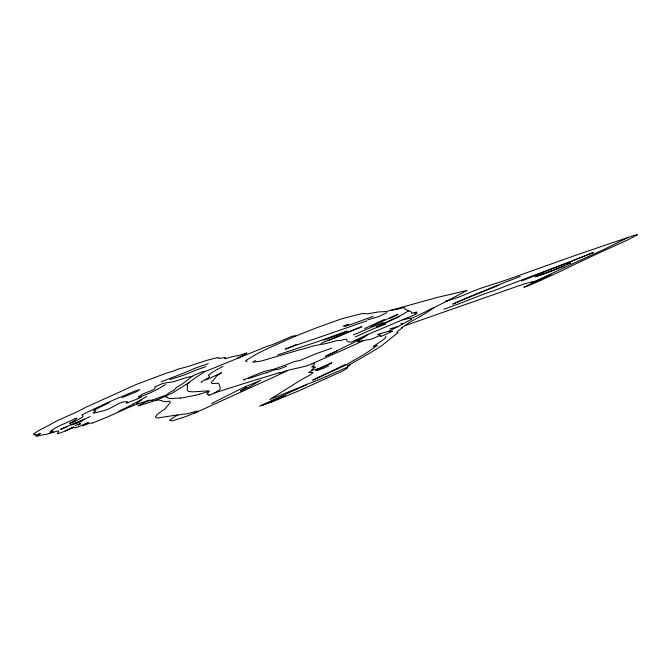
<?xml version="1.0" encoding="UTF-8"?>
<svg xmlns="http://www.w3.org/2000/svg" width="671" height="671" viewBox="0 0 671 671"><rect width="100%" height="100%" fill="white"/><g stroke="black" fill="none" stroke-linecap="round" stroke-linejoin="round"><path stroke-width="1.01" d="M385.884 336.146L385.389 337.756L383.401 339.627L373.428 346.421A12.531 0.696 -23.6 0 0 374.082 346.311L377.37 345.397L367.289 352.376A966.139 54.217 -22 0 1 362.491 355.412L344.693 365.603L312.686 380.205L345.154 364.521M165.947 396.737L167.045 395.32L168.547 394.733A11.675 0.881 -23.1 0 1 169.092 394.481L171.08 393.583A16.297 1.233 -23.1 0 1 172.506 392.946L179.585 388.475A113.315 8.958 -22.8 0 0 182.185 386.915L185.372 384.886A37.995 2.927 -23.2 0 1 186.496 384.189L196.528 377.085A67.679 5.293 -23.3 0 1 198.239 375.953L205.141 371.457M141.002 397.224L140.172 397.685A6.685 0.545 -23 0 1 138.025 398.658M366.584 335.307A6.802 0.428 -23.6 0 0 366.307 335.525L366.24 335.685A11.709 0.73 -23.6 0 1 366.056 335.877L365.93 335.978A21.086 1.317 -23.5 0 1 365.401 336.339L361.132 338.897A25.8 1.594 -23.6 0 0 360.579 339.283L358.91 340.843A8.773 0.537 -23.5 0 1 358.507 341.103L357.534 341.757L367.196 339.811A26.63 1.594 -23.5 0 1 367.448 339.811L367.825 339.87A32.418 1.946 -23.6 0 0 368.647 339.778L369.88 339.509A103.066 6.249 -23.8 0 0 371.122 339.19L372.028 338.939A8.513 0.512 -23.6 0 0 372.388 338.83L379.467 335.659L380.834 335.919A17.052 1.006 -23.6 0 1 380.801 336.037L380.499 336.423L382.386 335.81A12.866 0.763 -23.6 0 0 383.854 335.215L390.111 332.397A37.282 2.223 -23.6 0 0 390.748 332.078L392.46 331.13L388.014 331.533A16.356 0.973 -23.6 0 0 387.813 331.575L390.832 330.082A37.341 2.281 -23.6 0 0 393.793 328.689L394.783 328.22A7.708 0.461 -23.6 0 0 395.664 327.784L401.333 324.781A8.262 0.495 -23.6 0 0 402.181 324.345L402.885 323.925M377.337 334.603L378.209 334.25M402.474 327.247L403.539 326.483A8.127 0.478 -23.7 0 1 404.093 326.14L409.52 322.407A34.171 2.013 -23.7 0 1 410.795 321.669L414.292 319.748A82.642 5.083 -23.5 0 0 416.137 318.733L418.587 317.358A193.516 12.288 -23.3 0 0 420.977 315.982A165.628 10.442 -23.4 0 0 434.137 307.486M379.375 335.743L379.627 334.846M73.709 427.008L72.091 427.846M376.708 326.844L380.373 324.99A47.389 3.003 -23.7 0 1 389.792 320.545L394.204 318.515A33.282 2.206 -23.6 0 0 399.547 316.007L401.166 315.219A12.791 0.839 -23.7 0 0 402.852 314.363L408.287 311.025A28.794 1.896 -23.7 0 0 408.605 311.126L410.283 311.159A96.574 6.282 -23.5 0 1 410.744 311.47L411.549 312.275A35.571 2.29 -23.6 0 1 411.617 312.485L411.432 313.172A23.502 1.501 -23.7 0 0 412.053 313.214L416.548 312.082L414.753 313.349L417.136 313.055L415.114 314.548L402.776 319.74A57.136 3.464 -23.6 0 0 400.268 320.763L370.358 333.403A69.776 4.563 -23.6 0 1 367.775 334.535L360.453 337.857A48.874 2.986 -23.6 0 0 356.964 339.526A38.054 2.34 -23.6 0 0 355.345 340.314L351.487 342.051L348.979 341.942A33.877 2.147 -23.6 0 1 348.417 341.958L347.033 341.153L346.546 339.149A14.905 0.973 -23.5 0 0 345.599 339.341C342.403 339.249 341.866 341.069 337.958 340.449A17.043 1.132 -23.5 0 0 337.505 340.449L333.252 341.539A120.931 7.834 -23.3 0 0 330.115 342.487L324.747 343.804A123.607 8.203 -23.2 0 0 323.338 344.08C313.214 345.758 314.103 345.708 302.738 349.105A101.514 7.004 -23.2 0 0 301.522 349.264L262.269 360.73A52.774 3.909 -23.5 0 1 260.239 361.208L252.665 362.239L255.508 360.553M177.597 415.081L179.786 414.77A241.375 15.794 -23.6 0 0 181.111 414.552L183.435 414.116A33.282 2.072 -23.1 0 1 184.047 414.049L184.919 414.108A41.652 2.609 -23.3 0 0 185.439 414.074L185.8 414.024A68.081 4.278 -23.3 0 0 188.626 413.42L188.92 413.344A44.11 2.759 -23.3 0 0 190.379 412.942L193.156 412.111A32.334 1.971 -23.1 0 1 193.902 411.902L194.816 411.667A72.074 4.345 -23.1 0 1 196.024 411.39L198.054 411.088A11.625 0.705 -23.2 0 1 197.844 411.424A13.303 0.814 -23.2 0 1 197.199 411.843L186.202 416.439L173.152 420.583A31.94 1.979 -23.2 0 1 171.986 420.809L169.587 420.423A56.012 3.489 -23.3 0 1 170.031 419.954L170.493 419.568A40.025 2.499 -23.2 0 1 171.701 418.738L177.807 414.871L158.859 417.798A115.295 7.767 -23.3 0 1 156.536 417.857L155.437 416.867L156.821 414.879A113.147 7.649 -23.3 0 1 159.564 412.69L165.276 408.698L169.595 403.288A115.571 8.237 -22.8 0 0 169.931 402.751L170.031 401.577A93.974 6.727 -22.9 0 0 169.277 401.224C163.716 403.439 159.539 398.088 155.135 400.604M366.584 335.307L367.18 334.938A19.266 1.199 -23.6 0 1 367.918 334.51L368.161 334.376M189.163 382.579L186.496 384.626L187.394 385.498A136.456 10.35 -22.8 0 1 187.654 385.842L187.15 389.465L187.737 390.807A253.898 18.897 -23.8 0 0 189.079 391.453L190.765 391.73A361.468 26.932 -24 0 0 194.682 391.747L208.891 390.799L209 391.453L206.853 394.062L209.092 394.674L208.798 395.437L215.693 392.569L235.437 386.27A288.857 16.926 -22.9 0 1 239.622 384.886L258.033 379.199A153.491 10.224 -23.6 0 0 259.635 378.771L280.059 372.489L279.497 373.042A10.073 0.629 -23.4 0 0 280.319 372.833C288.597 370.056 286.232 370.593 296.624 368.278A30.69 1.887 -23.5 0 0 297.84 368.043L306.001 366.039A8.497 0.512 -23.5 0 0 307.536 365.502L314.565 363.12L313.843 365.36L311.713 366.945L313.625 366.987M141.74 399.891L136.565 403.33A13.37 1.048 -23 0 0 136.398 403.531A9.713 0.763 -23 0 0 136.599 403.682L138.511 403.305M386.848 312.644L378.947 316.469A9.52 0.663 -23.6 0 1 377.832 316.88L367.658 319.899M262.73 405.183L271.738 401.174M214.636 392.946L218.092 390.874A36.729 2.483 -23.2 0 0 219.602 389.734L220.172 388.769L219.962 386.236A145.104 9.956 -22.9 0 0 219.845 385.984L218.654 383.451A108.534 7.624 -23 0 0 217.815 383.242L212.304 383.569L211.382 382.814A116.419 8.48 -23.5 0 1 211.633 382.16A110.111 8.027 -23.5 0 1 211.969 381.69L213.093 380.474A264.819 19.602 -22.6 0 0 213.806 379.685L216.532 376.104L221.556 372.724L205.838 380.012M133.026 404.168L146.639 396.553M161.275 397.945A8.295 0.629 -23 0 1 156.167 400.218L139.115 405.712L138.058 405.796L149.524 400.05L135.181 404.814A6.492 0.503 -23 0 0 133.739 405.385L127.8 407.884A18.822 1.451 -23 0 0 126.031 408.656L124.076 409.52A46.19 3.514 -23 0 0 120.268 411.239L117.668 412.422A24.273 1.912 -22.9 0 1 113.936 414.099L111.512 415.19A13.714 1.074 -22.9 0 1 106.278 417.454L92.942 422.822M389.708 318.557L391.008 317.861A11.004 0.721 -23.7 0 1 393.156 316.796L397.819 314.431A6.567 0.436 -23.7 0 0 397.92 314.187L389.683 317.861A83.464 5.334 -23.7 0 0 386.538 319.438L371.239 326.408M551.076 274.263L546.706 276.519A9.226 0.478 -23.9 0 1 545.104 277.299L542.923 278.314A38.172 1.921 -23.9 0 0 542.076 278.708L541.472 278.993A16.792 0.872 -23.9 0 1 540.331 279.522L531.86 283.338M317.945 368.429L315.051 370.191L331.969 362.743L330.501 363.506A14.779 0.83 -23.5 0 1 326.911 365.209L326.483 365.401M336.859 351.118L325.544 356.326L327.255 355.412A12.808 0.78 -23.5 0 1 329.402 354.389L331.742 353.298M78.121 425.104L80.595 423.703L79.849 423.862M223.024 366.358L217.253 369.427A40.872 3.17 -23.3 0 0 214.309 371.13L212.682 372.162A131.214 9.973 -23.5 0 0 211.65 372.833L208.807 374.938A30.849 2.39 -23.3 0 0 208.463 375.366L209.201 376.246A109.809 8.362 -22.9 0 1 209.386 376.448L208.991 377.337A13.814 1.057 -23.2 0 1 207.943 378.041L202.525 381.103A16.926 1.275 -23.2 0 0 201.241 381.992L201.233 382.596M402.08 327.448L401.652 327.708L402.382 327.649A12.648 0.738 -23.6 0 1 402.365 327.859L397.542 331.348A53.529 3.061 -23.7 0 0 397.165 331.734A55.777 3.187 -23.7 0 0 397.073 332.271A54.695 3.129 -23.7 0 0 397.433 332.363L398.054 332.548L381.933 345.498A198.457 10.946 -23.2 0 1 379.19 347.335L376.221 349.205A536.062 30.472 -22.7 0 1 366.517 355.043L350.245 364.336A8.916 0.453 -23.5 0 1 349.088 364.923L347.469 365.762L348.635 365.46M405.376 325.46L407.289 324.789A9.562 0.562 -23.7 0 0 407.918 324.655L520.193 285.309A364.655 17.589 -23.3 0 1 524.319 283.959L533.21 281.594L531.206 283.061L543.485 277.425A26.471 1.35 -23.9 0 1 545.515 276.511L563.472 267.981A31.814 1.627 -23.9 0 1 567.213 266.228L601.577 250.551A22.588 1.191 -24 0 0 604.202 249.31L627.813 237.626M447.582 300.809L436.217 306.504A12.841 0.797 -23.7 0 1 434.808 307.167L432.25 308.358A9.184 0.562 -23.7 0 0 430.354 309.281L426.949 311.042A42.567 2.659 -23.6 0 1 426.186 311.436L425.682 311.696A15.618 0.965 -23.7 0 1 423.46 312.803L421.069 313.944A54.057 3.405 -23.7 0 1 417.077 315.823L411.499 318.364M82.701 420.658L80.663 421.656M109.348 402.617L94.007 410.157L93.663 410.585L95.869 410.937L93.596 412.749A11.332 0.939 -22.9 0 0 93.277 413.193L100.499 411.558A64.76 5.183 -22.7 0 1 102.286 411.063L105.842 410.023A6.358 0.52 -22.9 0 0 107.1 409.562C113.734 407.18 121.107 400.47 127.633 401.87A44.756 3.632 -22.8 0 1 126.962 402.617L126.5 403.162L136.104 399.455A7.129 0.579 -23 0 0 138.033 398.675M402.894 323.816L411.633 319.228A9.864 0.596 -23.7 0 0 411.667 319.086L411.147 318.322M384.684 319.279L364.613 328.622M161.149 381.816L180.071 374.51A13.479 1.141 -23.1 0 0 182.587 373.546L194.674 368.429A9.948 0.83 -23.1 0 1 197.199 367.406L208.253 363.665M84.345 419.258L71.554 424.835A27.796 2.273 -22.8 0 1 70.941 424.793M320.939 343.435L354.691 329.285A63.846 4.512 -23.6 0 0 356.351 328.639L361.82 326.651L359.975 327.607A6.224 0.428 -23.6 0 1 358.155 328.413L353.81 330.09A9.973 0.679 -23.6 0 0 352.971 330.409L352.669 330.526M161.3 397.937L166.483 395.957M361.845 338.436L354.38 342.135A12.715 0.78 -23.6 0 0 353.6 342.562L347.486 345.666A30.438 1.845 -23.6 0 0 345.238 346.714A37.299 2.248 -23.6 0 0 339.811 349.306L338.519 349.943A20.147 1.225 -23.5 0 0 337.412 350.488L332.355 353.021M363.707 340.44L357.903 343.2A38.784 2.399 -23.5 0 1 353.961 345.028L311.956 363.766M49.612 433.164L53.143 431.084L51.13 431.386A12.489 1.032 -22.7 0 1 50.342 431.461C56.733 425.934 66.655 423.258 74.473 418.821A7.909 0.663 -22.8 0 1 76.1 418.352L77.056 418.327L75.706 419.618A41.183 3.439 -22.7 0 1 74.271 420.566L69.65 423.502L73.357 422.126A10.459 0.864 -22.8 0 0 76.746 420.549L82.348 417.136A40.47 3.363 -22.7 0 0 83.07 416.112L81.896 414.98L87.599 412.019A21.321 1.787 -22.8 0 1 89.394 411.197L106.622 403.078A38.859 3.246 -22.9 0 1 110.438 401.342L117.584 398.272A8.387 0.713 -22.9 0 1 119.748 397.433L134.821 391.101L139.778 389.616L136.129 391.889L122.156 397.584M569.234 263.745L570.744 262.915L567.859 264.047M65.355 430.941L69.843 428.794A14.779 1.183 -22.8 0 0 70.841 428.291L73.659 426.966M67.083 426.647L60.692 429.373L68.274 425.867A13.646 1.099 -22.8 0 1 70.27 425.062L76.15 422.78A12.892 1.057 -22.8 0 0 80.252 421.078L84.018 419.409A34.766 2.877 -22.8 0 0 90.166 416.523M304.525 385.657L306.773 384.5L286.769 392.619A143.376 6.718 -23.3 0 0 282.08 394.548L269.759 399.505L295.802 383.183A96.624 5.259 -23.3 0 0 296.842 382.529L298.15 381.665A59.518 3.17 -23.5 0 1 298.964 381.153A76.444 4.06 -23.6 0 1 301.187 379.828L302.26 379.224A28.308 1.527 -23.5 0 1 303.627 378.486L310.203 374.972L313.223 372.514L308.71 372.506L314.045 369.352L311.545 369.822L315.412 367.205A8.513 0.486 -23.4 0 0 315.043 367.171L313.885 367.414L314.145 367.071A9.654 0.562 -23.4 0 0 314.129 366.962L313.869 366.962M358.809 339.409L365.292 336.406M304.047 385.884L259.685 406.123L272.678 401.552L297.991 391.201L341.824 371.415A9.126 0.453 -23.5 0 0 343.25 370.719L347.452 368.094A20.356 1.015 -23.5 0 0 347.427 367.943C345.137 367.733 352.342 364.152 349.088 365.309M211.591 403.514L228.727 394.984A137.664 8.228 -23.5 0 1 233.022 392.728L243.64 387.461L260.608 380.39L250.157 386.513L240.444 391L246.349 387.209L245.368 387.368M358.524 339.543L357.559 339.954M325.62 365.796L317.5 369.822A46.936 2.592 -23.5 0 0 317.165 370.04L316.67 370.384A11.147 0.621 -23.5 0 0 317.475 370.442L319.404 369.755M328.765 365.955L322.793 368.48M385.867 323.967L382.998 325.141A24.634 1.602 -23.6 0 1 380.574 326.081A20.818 1.35 -23.6 0 1 378.947 326.685L376.607 327.54A12.162 0.78 -23.6 0 0 373.63 328.698L355.311 336.934M286.685 366.03L283.984 367.213A7.222 0.47 -23.4 0 1 281.812 368.102L280.52 368.597A9.151 0.596 -23.4 0 1 278.8 369.201L277.668 369.344A72.141 4.663 -23.2 0 0 277.375 369.31L273.433 370.157A23.468 1.518 -23.4 0 0 272.803 370.409L272.577 370.501M325.93 376.674L331.18 374.334A62.546 3.028 -23.5 0 1 333.68 373.227L347.284 367.272M281.719 396.888L276.301 399.253A21.204 1.065 -23.4 0 1 275.261 399.698L272.376 400.906M325.536 376.842L325.15 377.01A17.756 0.897 -23.5 0 1 317.702 380.172L317.4 380.298A11.071 0.562 -23.5 0 1 316.603 380.616L314.833 381.321A34.028 1.686 -23.4 0 0 312.485 382.252L305.867 384.735M455.911 302.655L461.933 300.054A113.214 6.274 -23.7 0 1 478.012 293.269L479.975 292.447A90.023 5.049 -23.7 0 1 489.276 288.647L505.188 282.231A41.283 2.357 -23.8 0 1 507.091 281.476L520.193 276.452M455.424 303.015L452.791 304.072L462.218 300.046A13.764 0.805 -23.8 0 1 464.324 299.165L498.587 285.301M295.802 335.945L268.886 347.964A39.128 3.003 -23.4 0 0 265.028 349.817L258.645 352.996A34.053 2.617 -23.4 0 0 255.869 354.456L246.391 360.168A31.99 2.449 -23.4 0 0 245.661 360.99L247.255 361.325M285.443 395.806L283.992 396.427A9.788 0.486 -23.4 0 1 282.441 397.064L278.549 398.649A13.579 0.663 -23.4 0 0 274.833 400.243L271 402.063L273.592 401.191M338.15 334.955L347.209 331.004L319.329 341.061A48.866 3.514 -23.6 0 1 317.19 341.816L277.735 354.9M521.535 281.006L593.642 252.371L592.501 252.808M337.471 335.24L323.539 340.289M536.406 280.847L536.129 281.132A14.812 0.763 -23.8 0 1 535.265 281.619L534.569 281.996A9.528 0.495 -23.9 0 1 533.428 282.575L523.934 287.23L527.44 286.031A16.934 0.872 -23.9 0 0 529.973 285.041L530.836 284.689A18.31 0.939 -23.9 0 0 533.336 283.657L538.771 281.292A16.339 0.839 -23.9 0 0 540.407 280.537L557.819 272.552A27.1 1.401 -23.9 0 0 560.117 271.495L577.572 262.982A38.432 1.938 -24 0 1 579.996 261.791L607.733 248.907A29.541 1.543 -24 0 0 613.655 246.291L625.439 240.956A19.123 0.99 -24 0 0 629.398 239.086L637.45 234.766L635.303 235.135A101.153 5.217 -23.9 0 0 632.392 235.982L578.385 254.317L510.153 278.616A226.144 14.116 -24.3 0 1 501.363 281.635L481.929 287.867A25.875 1.56 -23.8 0 0 479.899 288.589L476.251 289.964A70.27 4.16 -23.7 0 0 473.575 290.988L459.492 296.859L445.351 301.606L449.318 299.643A10.375 0.637 -23.8 0 1 451.088 298.855L467.226 290.367L437.115 297.488L387.729 311.143A91.34 6.534 -23.9 0 1 385.33 311.587L378.419 311.948L368.857 313.625A34.447 2.55 -23.7 0 1 368.043 313.768L362.65 313.567A74.909 5.561 -23.4 0 0 360.637 313.919L343.275 318.339A42.005 3.196 -23.5 0 0 340.314 319.279L317.97 327.28A41.87 3.204 -23.4 0 0 314.221 328.723L296.725 335.651A5.854 0.461 -23.4 0 1 295.475 336.028L292.69 336.054L273.038 344.408A15.106 1.208 -23.4 0 1 271.243 345.053L267.612 346.169A5.527 0.436 -23.3 0 0 266.161 346.689L213.143 368.312A16.918 1.342 -23.2 0 0 211.449 368.966L209.117 369.897A24.542 1.996 -23.2 0 1 206.349 370.996L202.91 371.625A24.525 1.954 -23.1 0 0 201.023 372.279L195.018 374.795A13.403 1.074 -23.2 0 0 194.02 375.307L193.407 375.617A40.688 3.33 -23.1 0 1 192.72 375.978L183.275 383.183A54.544 4.345 -23 0 1 181.388 384.391L177.748 386.622A44.504 3.456 -23.2 0 0 176.322 387.653L176.07 387.863A32.351 2.516 -23.2 0 0 175.576 388.35C174.057 391.621 167.087 392.116 167.029 395.32M564.915 265.733L555.11 269.759A32.871 1.77 -24 0 1 552.678 270.715L549.356 271.99A94.183 5.158 -24 0 1 541.556 274.825M282.533 396.955L280.872 397.643A76.519 3.623 -23.4 0 0 277.333 399.111L274.984 400.092A11.046 0.545 -23.4 0 1 274.238 400.394L274.003 400.495M592.468 252.875L583.342 256.523A231.218 13.47 -24.3 0 1 578.125 258.612L574.628 260.004A144.944 8.186 -24.2 0 1 569.847 261.883L542.076 272.283A153.768 8.002 -23.7 0 0 537.798 273.869L506.865 285.661A40.042 2.281 -23.9 0 1 503.921 286.836L497.58 289.293A172.816 10.359 -24.1 0 1 492.933 291.055C478.641 295.508 474.254 298.31 443.892 309.281M273.332 400.763L266.832 403.632L267.88 403.33M383.342 322.541L376.817 325.158A32.661 2.181 -23.6 0 1 373.453 326.458A63.98 4.328 -23.7 0 1 372.288 326.894L359.161 332.497A10.577 0.705 -23.6 0 1 356.418 333.663L353.365 334.879M286.844 370.996L275.571 376.23A101.246 6.593 -23.3 0 1 272.149 377.84L194.531 413.168M331.726 348.157L315.848 353.81L300.751 360.176A15.156 0.981 -23.5 0 1 299.014 360.663L294.72 361.468L277.291 368.052A31.151 2.08 -23.4 0 1 273.961 369.159L264.785 371.306A28.736 1.904 -23.3 0 0 261.262 372.514L243.539 379.92L244.814 379.677M373.126 316.385L364.605 319.463A134.192 9.05 -23.4 0 0 360.075 321.124L356.754 322.357A76.402 5.67 -23.7 0 1 354.951 323.019L349.105 325.058A14.527 1.048 -23.6 0 1 347.763 325.435L344.76 326.223L346.504 325.435A6.165 0.445 -23.5 0 0 347.226 325.074L348.174 324.504L342.982 326.114M541.572 274.825L541.128 274.976A46.433 2.516 -24 0 1 535.995 276.586M248.631 378.595L263.091 373.68A26.865 1.761 -23.3 0 1 264.668 373.21L267.016 372.59M166.869 394.791L156.016 398.733A12.682 0.981 -23 0 1 155.521 398.96L152.745 400.025M205.754 366.618L196.771 369.822A12.422 1.023 -23.1 0 0 194.204 370.862L183.535 375.24L169.948 379.56M366.794 320.864L360.126 323.103A80.906 5.536 -23.4 0 0 357.467 324.034L352.577 325.787A168.673 12.791 -23.9 0 1 349.952 326.718L313.634 339.241A284.42 22.814 -24 0 1 310.228 340.373L297.664 344.609A18.931 1.384 -23.4 0 0 293.042 346.395L285.309 349.247A11.835 0.881 -23.4 0 1 285.125 349.113L296.28 344.466M238.398 358.088L236.888 358.482L246.299 353.382A10.468 0.847 -23.3 0 0 246.886 352.862C238.289 356.427 235.118 355.278 226.546 358.381A14.15 1.174 -23.3 0 1 225.263 358.658L225.079 358.683A11.248 0.931 -23.3 0 1 224.735 358.633L224.726 358.431A21.958 1.82 -23.3 0 1 225.162 357.945L225.557 357.526L218.805 358.457A39.673 3.347 -23.3 0 1 218.696 358.155L218.771 357.752A23.007 1.946 -23.1 0 0 218.385 357.568C204.722 360 192.25 366.014 179.232 368.74A7.138 0.621 -23.1 0 0 176.842 369.679L172.162 371.516A9.62 0.847 -23.1 0 1 170.845 371.935L168.857 372.33A5.41 0.478 -23 0 0 167.742 372.657L137.555 383.98A10.233 0.897 -22.9 0 0 134.888 385.07L129.57 387.435A37.769 3.271 -23 0 0 126.291 388.962A31.017 2.701 -22.9 0 0 124.445 389.843L86.92 406.769A133.001 11.013 -23 0 0 83.506 408.488L78.968 410.904A14.754 1.283 -22.7 0 1 77.794 411.533L60.449 419.241A22.328 1.912 -22.7 0 0 57.857 420.449L55.148 421.765A10.375 0.889 -22.7 0 0 53.865 422.453C44.169 428.249 41.006 428.694 34.238 433.491A9.243 0.78 -22.7 0 0 33.701 433.911L33.558 434.229A26.605 2.248 -22.7 0 0 33.793 434.422L35.169 434.363A5.15 0.428 -22.6 0 1 35.236 434.489C32.166 437.425 47.448 429.759 36.452 435.89A6.693 0.554 -22.7 0 0 36.133 436.251L38.901 435.789A46.098 3.858 -22.8 0 0 40.528 435.362L44.294 434.531A44.521 3.607 -22.6 0 1 44.907 434.531L45.007 434.548A26.899 2.189 -22.6 0 1 45.284 434.64L53.093 432.309M199.639 394.154L202.642 393.248A175.483 11.432 -22.9 0 1 204.554 392.678L209.033 391.386M387.721 331.541L383.535 332.732A81.451 4.974 -23.8 0 1 382.369 333.042L381.22 333.336M73.6 424.189L74.858 423.837A18.184 1.468 -22.7 0 1 75.94 423.56L77.761 422.923A7.75 0.629 -22.8 0 0 80.705 421.648M376.741 326.861L379.903 325.561A14.779 0.965 -23.6 0 0 382.638 324.353L388.836 321.384A6.643 0.428 -23.6 0 1 392.174 319.95L399.337 316.653A54.871 3.548 -23.8 0 1 399.446 316.402M391.21 310.287L397.157 309.272A37.534 2.617 -23.8 0 0 398.616 308.954L401.971 308.064A37.945 2.592 -23.6 0 1 403.472 307.788L404.781 307.922A78.364 5.343 -23.5 0 1 404.974 308.207L404.915 308.752A134.066 9 -24 0 0 405.058 309.214L407.842 310.505A196.452 12.925 -23.3 0 1 408.153 310.824L408.303 311.042M536.028 276.578L535.114 276.729L541.95 274.196A45.687 2.474 -24 0 0 542.814 273.919M147.335 401.149L150.967 400.26M402.533 319.824L406.123 318.993A100.029 6.114 -23.5 0 1 407.331 318.759L409.947 318.297A45.435 2.785 -23.6 0 1 410.66 318.239A50.115 3.07 -23.6 0 1 411.147 318.322M402.399 323.925L402.256 323.959A8.169 0.495 -23.7 0 1 401.887 323.992L402.139 323.489A21.682 1.317 -23.6 0 0 401.677 323.355L400.855 323.506M354.858 340.549L357.425 339.979A8.983 0.562 -23.5 0 1 357.517 339.962M195.144 395.32L184.382 397.45M183.871 397.551L182.948 397.735A61.631 4.454 -23.3 0 1 180.533 398.037M192.049 376.33L186.421 377.521L174.166 381.522A11.952 0.981 -23.1 0 1 173.059 381.791L168.304 382.537A12.497 1.032 -23.1 0 1 167.784 382.512L162.868 383.51A11.147 0.923 -23 0 0 161.115 384.139L154.926 386.882A8.966 0.746 -23 0 1 155.102 386.949L154.565 388.92L152.845 389.901A6.19 0.512 -23 0 1 151.277 390.631L142.16 394.246L139.962 395.848A17.949 1.468 -22.9 0 1 139.325 396.293L138.754 396.67A7.28 0.596 -23 0 0 138.411 396.964L143.066 395.806A18.067 1.476 -23 0 0 144.978 395.034L148.987 393.357A12.875 1.048 -23 0 0 151.747 392.124L156.117 390.019A27.586 2.265 -23 0 0 158.264 388.928L164.227 385.305A40.084 3.313 -22.9 0 0 165.385 384.475M379.467 334.502A8.798 0.528 -23.6 0 1 379.048 334.594L379.065 334.586M378.972 334.586L377.379 334.644M180.574 398.02L170.837 398.515A146.421 10.988 -23.4 0 1 168.396 398.188L167.549 397.668M140.994 397.182L140.851 397.182A12.858 1.04 -23 0 1 140.583 397.19L139.635 397.031M167.49 397.618L167.037 397.299A85.989 6.4 -22.9 0 0 166.76 397.19L166.307 397.081A43.456 3.288 -23.2 0 1 165.888 396.762M92.942 422.822A11.256 0.881 -22.9 0 1 91.784 423.158L89.813 423.166L83.732 425.448A7.909 0.621 -22.8 0 1 82.634 425.59L85.183 424.106A36.217 2.894 -22.8 0 0 86.953 423.242L88.337 422.529L86.374 423.384A61.958 5.041 -22.8 0 1 83.17 424.802L78.457 426.806A12.9 1.023 -22.8 0 1 77.702 427.083L75.311 427.779A25.246 1.996 -22.9 0 1 75.227 427.721L75.211 427.704A19.56 1.552 -22.9 0 1 75.085 427.528C72.174 427.192 66.781 430.757 63.007 431.889A10.686 0.856 -22.8 0 1 59.954 432.996L59.132 433.265A6.064 0.486 -22.8 0 1 58.394 433.466L57.505 433.558A5.477 0.436 -22.8 0 1 57.521 433.458L58.503 431.747A64.097 5.167 -22.9 0 1 58.595 431.537L58.729 431.126A17.278 1.392 -22.7 0 0 58.201 430.983L57.605 431.059A7.448 0.604 -22.7 0 0 57.102 431.193L56.213 431.453A80.755 6.752 -22.9 0 1 53.11 432.3M320.025 369.511A9.763 0.537 -23.5 0 1 322.885 368.438M118.381 411.508A75.974 5.762 -23.1 0 1 124.051 408.706L127.054 407.247A25.28 2.005 -22.9 0 0 133.219 404.101M75.194 425.607A7.456 0.596 -22.8 0 1 79.824 423.871M379.87 334.384A8.404 0.503 -23.6 0 1 379.585 334.863M378.268 334.225A28.559 1.711 -23.5 0 1 381.145 333.37M397.811 326.458A48.757 2.978 -23.7 0 1 390.044 328.748M152.728 400.033A10.35 0.797 -23.1 0 1 151.621 400.218L151.537 400.218A11.373 0.872 -23 0 0 151.017 400.243M199.539 394.204A59.744 4.227 -23.3 0 1 195.202 395.294M271.646 370.878A9.461 0.621 -23.4 0 1 266.89 372.657M352.753 330.467A23.41 1.585 -23.5 0 0 341.262 335.332L336.976 337.178A6.509 0.445 -23.5 0 1 335.601 337.731L330.308 339.727A115.11 7.498 -23.4 0 0 328.228 340.499M542.831 273.911A59.677 3.246 -24 0 0 547.695 272.233L549.029 271.755A21.782 1.174 -23.9 0 0 552.51 270.405L554.64 269.549A64.919 3.556 -24 0 0 567.867 264.047"/></g></svg>
